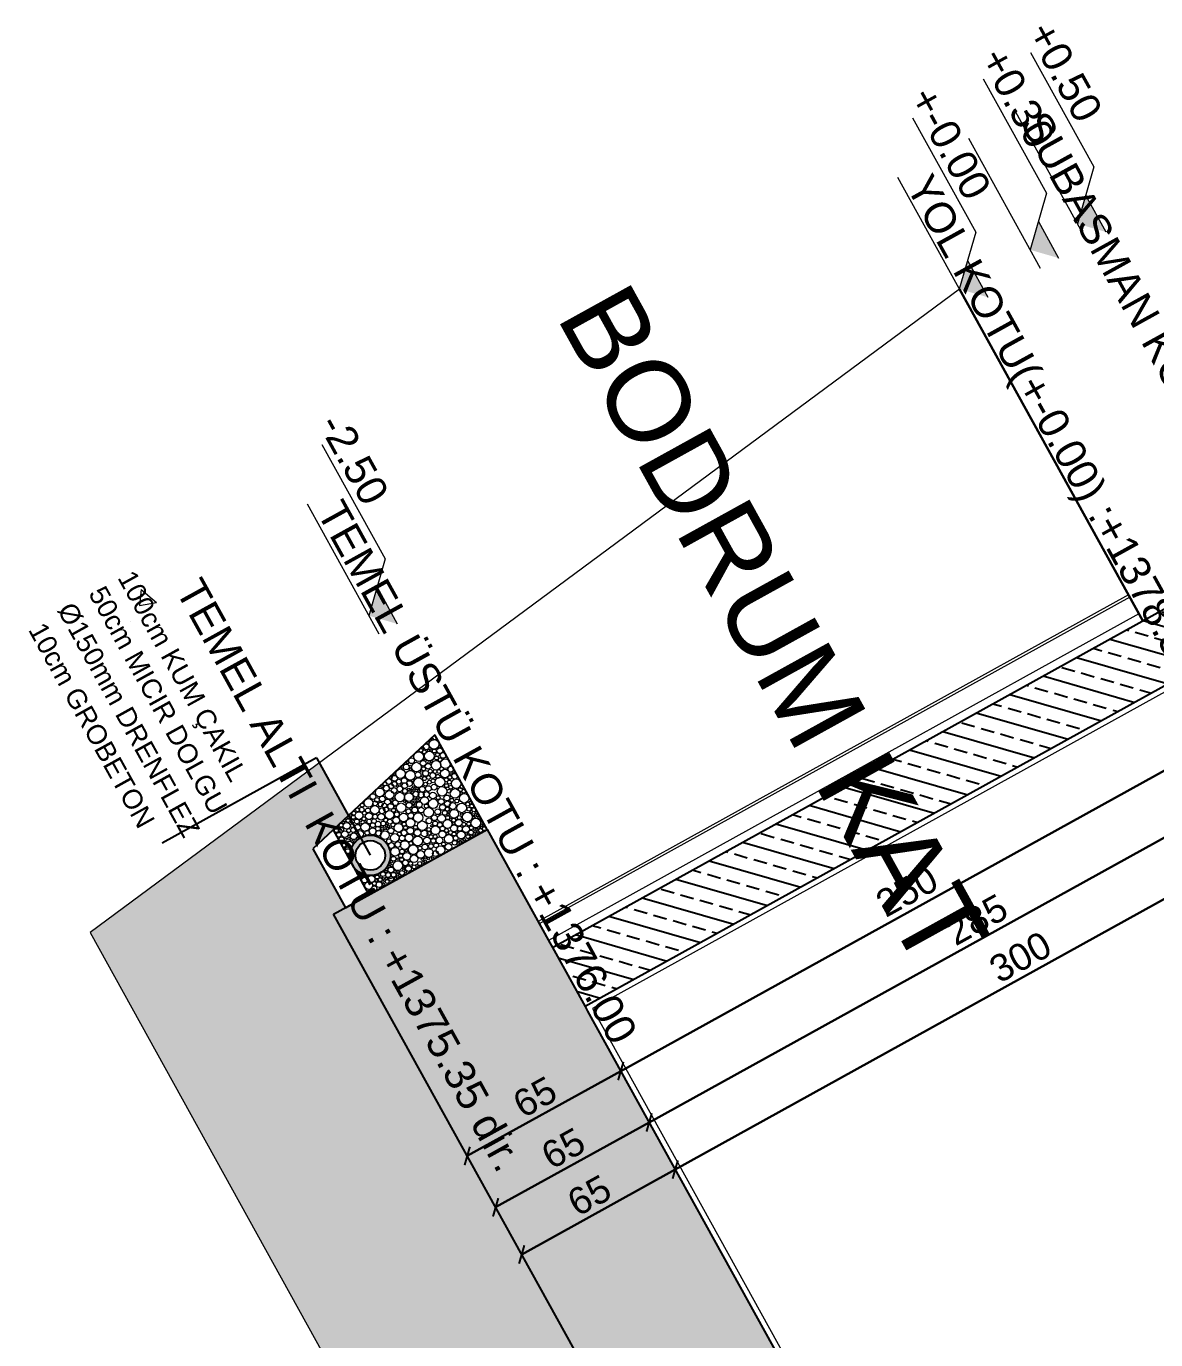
# Model space of a CAD drawing. Header units: millimetres. Extents: x 2232 to 85269, y -3593 to 5869.
# Drawn here: x 9940.8 to 10045.4, y -783.9 to -662.3 of the extents above; entities that cross this region are included whole.
import ezdxf

# ---------------------------------------------------------------- set-up
doc = ezdxf.new("R2010")
doc.units = ezdxf.units.MM
for name, color, linetype, lineweight in [('BOYA', 253, 'Continuous', 9), ('duvar', 232, 'Continuous', 30), ('H-TEXT-2', 7, 'Continuous', 5), ('Kiris', 7, 'Continuous', 30), ('sıva dış', 30, 'Continuous', 9), ('sıva iç', 21, 'Continuous', 0), ('T', 145, 'Continuous', 5), ('TEXT-1', 8, 'Continuous', 5), ('yalıtım', 107, 'Continuous', 0), ('yazı', 11, 'Continuous', 20), ('ölçü iç', 170, 'Continuous', 9), ('ÖLÇÜ İÇ', 7, 'Continuous', 9)]:
    doc.layers.add(name, color=color, linetype=linetype, lineweight=lineweight)
for name, color, linetype in [('OLCU-1', 2, 'Continuous'), ('Standart', 7, 'Continuous'), ('TF', 6, 'Continuous'), ('Yazi', 7, 'Continuous')]:
    doc.layers.add(name, color=color, linetype=linetype)
doc.styles.add('arial_1_18', font='arial.ttf', dxfattribs={"height": 0.2})
doc.styles.add('BCC İÇ', font='arial.ttf')
doc.styles.add('OLCU', font='arial.ttf', dxfattribs={"height": 13})
doc.styles.get("Standard").update_dxf_attribs({"font": 'arial.ttf'})
doc.dimstyles.new('zulay iç ölçü', dxfattribs={"dimtxt": 10, "dimasz": 5, "dimexe": 0.18, "dimexo": 0, "dimgap": 2, "dimtad": 3, "dimdec": 0, "dimzin": 0, "dimdsep": 46, "dimtxsty": 'Standard', "dimblk": 'ARCHTICK', "dimcen": 0.09, "dimse1": 1, "dimse2": 1, "dimadec": 0, "dimazin": 0, "dimtfac": 1, "dimtdec": 0, "dimtix": 1, "dimtofl": 0, "dimtmove": 0, "dimatfit": 3, "dimldrblk": 'ARCHTICK', "dimfxl": 1, "dimtolj": 1, "dimtzin": 0, "dimarcsym": 0})
pattern_1 = [(50, (0, 0), (71.7260183, -6.2752135), [7.5, -82.5]), (355, (0, 0), (-13.8751334, 75.2192134), [6, -66]), (100.4514445, (5.98, -0.52), (57.8508847, 68.943999), [6.374019, -70.114211]), (46.1842, (0, 20), (106.724133, -16.551928), [11.25, -123.75]), (96.6356355, (8.89, 18.62), (93.4661946, 97.41186), [9.561034, -105.171376]), (351.184164, (0, 20), (93.4661945, 97.41186), [9, -99]), (21, (10, 15), (59.6907052, -40.261889), [7.5, -82.5]), (326, (10, 15), (24.331533, 72.5150045), [6, -66]), (71.451445, (14.974, 11.645), (84.0222377, 32.2531153), [6.374019, -70.114211]), (37.5, (0, 0), (1.21598553, 33.2893854), [0, -65.2, 0, -67, 0, -66.25]), (7.5, (0, 0), (26.3069537, 39.4411712), [0, -38.2, 0, -63.7, 0, -25.25]), (327.5, (-22.3, 0), (53.3822436, -2.2554872), [0, -25, 0, -78, 0, -103.5]), (317.5, (-32.3, 0), (58.318617, 10.0104982), [0, -32.5, 0, -51.8, 0, -73.5])]
pattern_2 = [(45, (0, 0), (-7.071068, 7.071068), []), (45, (7.071, 0), (-7.071068, 7.071068), [5, -2.5])]

# ---------------------------------------------------------------- blocks, each defined once
blk = doc.blocks.new('dsafsdfd')
at = {"layer": 'yazı'}
blk.add_hatch(color=256, dxfattribs=at).paths.add_polyline_path([(0, 4.89), (-9.78, 4.89), (-4.89, 0)])
for p, q in [((-45.23, 9.78), (-14.67, 9.78)), ((-14.67, 9.78), (-4.89, 0)), ((-9.78, 4.89), (0, 4.89)), ((-34.77, 0), (0, 0))]:
    blk.add_line(p, q, dxfattribs=at)
blk = doc.blocks.new('DGEJHERER')
at = {"layer": 'H-TEXT-2', "style": 'BCC İÇ'}
for s, p in [('SUBASMAN KOTU :+1379.00', (207354.12, -26425.5)), ('YOL KOTU(+-0.00) :+1378.50', (207354.12, -26473.85)), ('TEMEL ÜSTÜ KOTU : +1376.00', (207354.12, -26723.33)), ('TEMEL ALTI  KOTU : +1375.35 dir.', (207354.12, -26783.13))]:
    blk.add_text(s, height=11.25, dxfattribs=at).set_placement(p)
blk = doc.blocks.new('IDE830Entity160')
at = {"layer": 'Standart', "linetype": 'Continuous', "lineweight": -3}
h = blk.add_hatch(dxfattribs=at)
h.set_pattern_fill('ANSI33', color=171, scale=40, style=0)
h.set_pattern_definition(pattern_2)
h.paths.add_polyline_path([(25, -250), (0, -250), (0, 50), (25, 50)])
blk = doc.blocks.new('IDE830Entity161')
at = {"layer": 'Standart', "linetype": 'Continuous', "lineweight": -3}
h = blk.add_hatch(dxfattribs=at)
h.set_pattern_fill('ANSI33', color=171, scale=40, style=0)
h.set_pattern_definition(pattern_2)
h.paths.add_polyline_path([(3260, -315), (-50, -315), (-50, -250), (3260, -250)])
blk = doc.blocks.new('IDE830Entity454')
at = {"layer": 'Standart', "color": 159, "linetype": 'Continuous', "lineweight": -3}
blk.add_lwpolyline([(0, -250), (0, 50)], dxfattribs=at)
blk = doc.blocks.new('IDE830Entity483')
at = {"layer": 'Standart', "color": 159, "linetype": 'Continuous', "lineweight": -3}
blk.add_lwpolyline([(25, 35), (25, -250)], dxfattribs=at)
blk = doc.blocks.new('IDE830Entity484')
at = {"layer": 'Standart', "color": 159, "linetype": 'Continuous', "lineweight": -3}
blk.add_lwpolyline([(-50, -315), (-50, -250)], dxfattribs=at)
blk = doc.blocks.new('IDE830Entity485')
at = {"layer": 'Standart', "color": 159, "linetype": 'Continuous', "lineweight": -3}
blk.add_lwpolyline([(3260, -315), (-50, -315)], dxfattribs=at)
blk = doc.blocks.new('IDE830Entity487')
at = {"layer": 'Standart', "color": 159, "linetype": 'Continuous', "lineweight": -3}
blk.add_lwpolyline([(-50, -250), (-2, -250)], dxfattribs=at)
blk = doc.blocks.new('IDE830Entity488')
at = {"layer": 'Standart', "color": 159, "linetype": 'Continuous', "lineweight": -3}
blk.add_lwpolyline([(0, -250), (25, -250)], dxfattribs=at)
blk = doc.blocks.new('IDE830Entity489')
at = {"layer": 'Standart', "color": 159, "linetype": 'Continuous', "lineweight": -3}
blk.add_lwpolyline([(25, -250), (27, -250)], dxfattribs=at)
blk = doc.blocks.new('IDE830Entity704')
at = {"layer": 'Standart', "color": 159, "linetype": 'Continuous', "lineweight": -3}
blk.add_lwpolyline([(-2, -250), (0, -250)], dxfattribs=at)
blk = doc.blocks.new('IDE830Entity705')
at = {"layer": 'Standart', "color": 159, "linetype": 'Continuous', "lineweight": -3}
blk.add_lwpolyline([(27, -250), (525, -250)], dxfattribs=at)
blk = doc.blocks.new('tyutyu')
at = {"layer": 'Standart'}
for name in ['IDE830Entity160', 'IDE830Entity454', 'IDE830Entity483', 'IDE830Entity161', 'IDE830Entity484', 'IDE830Entity487', 'IDE830Entity704', 'IDE830Entity488', 'IDE830Entity489', 'IDE830Entity705', 'IDE830Entity485']:
    blk.add_blockref(name, (1027426.49, -397512.03), dxfattribs=at)
blk = doc.blocks.new('DRENAJ-1')
at = {"layer": 'BOYA'}
h = blk.add_hatch(color=256, dxfattribs=at)
h.paths.add_polyline_path([(-20, 17.5, 1), (-5, 17.5, 0.018323), (-5.02, 18.05, -0.058046), (-5.04, 18.25, -0.012935), (-5.04, 18.3, 0.947928)])
h.paths.add_polyline_path([(-7, 17.5, -1), (-18, 17.5, -1)], flags=16)
at = {"layer": 'T'}
for centre, radius in [((-39.1, 59.39), 0.714), ((-39.02, 58.35), 0.432), ((-37.08, 58.04), 1.78), ((-35.27, 59.57), 0.432), ((-33.96, 58.79), 1.07), ((-31.87, 59), 1.07), ((-28.79, 58.25), 1.78), ((-26.01, 59.03), 1.07), ((-24.55, 59.57), 0.432), ((-24.42, 58.22), 0.432), ((-23.03, 59), 1.07), ((-20.36, 58.18), 1.78), ((-18.32, 59.41), 0.714), ((-17.67, 58.49), 0.714), ((-16.56, 59.32), 0.714), ((-16.37, 58.13), 0.432), ((-14.19, 58.18), 1.78), ((-11.62, 58.24), 0.714), ((-11.72, 59.47), 0.432), ((-10.3, 59.25), 0.714), ((-9.8, 57.77), 0.714), ((-8.7, 59.27), 0.714), ((-8.54, 58.08), 0.432), ((-7.31, 59.44), 0.432), ((-7.21, 58.16), 0.432), ((-6.34, 58.67), 0.432), ((-6.26, 59.46), 0.432), ((-4.06, 57.47), 1.78), ((-5.29, 59.54), 0.432), ((-4.26, 59.59), 0.432), ((-3.16, 59.59), 0.432), ((-2.37, 58.85), 0.432), ((-1.91, 59.57), 0.432), ((-1.57, 58.62), 0.432), ((-0.8, 57.7), 0.714), ((-0.69, 59.27), 0.714), ((-38.58, 56.38), 0.432), ((-37.65, 55.11), 1.07), ((-37.76, 53.76), 0.432), ((-36.39, 53.53), 0.714), ((-36.12, 55.3), 0.432), ((-35.75, 56.01), 0.432), ((-34.1, 54.43), 1.78), ((-34.83, 56.95), 0.714), ((-33.12, 57.34), 0.714), ((-32.18, 56.42), 0.714), ((-32.06, 53.16), 0.432), ((-31.89, 54.18), 0.432), ((-29.92, 54.98), 1.78), ((-30.95, 57.31), 0.714), ((-28.06, 53.57), 0.714), ((-27.74, 56.12), 0.714), ((-27.41, 54.73), 0.714), ((-25.63, 56.36), 1.61), ((-25.98, 53.57), 0.714), ((-23.83, 53.22), 1.78), ((-23.51, 57.28), 0.714), ((-23.38, 55.66), 0.714), ((-22.08, 56.26), 0.714), ((-21.43, 54.69), 0.714), ((-20.36, 52.23), 1.78), ((-20.18, 55.8), 0.714), ((-19.2, 54.55), 0.714), ((-17.38, 56.06), 1.78), ((-17.37, 52.6), 1.07), ((-15.73, 53.81), 0.714), ((-14.61, 55.29), 0.714), ((-13.72, 53.06), 1.25), ((-11.51, 55.62), 1.78), ((-10.99, 52.09), 1.61), ((-9.54, 54.47), 0.432), ((-8.79, 53.12), 0.714), ((-7.53, 55.85), 1.78), ((-7.31, 53.63), 0.432), ((-6.31, 57.8), 0.432), ((-5.79, 53.38), 0.714), ((-5.05, 55.05), 0.714), ((-3.81, 53.21), 1.25), ((-3.32, 55.14), 0.714), ((-1.87, 54.26), 0.892), ((-2.32, 55.98), 0.432), ((-1.96, 57.59), 0.432), ((-1.78, 56.67), 0.432), ((-1.39, 55.67), 0.432), ((-0.83, 56.57), 0.432), ((-0.52, 54.75), 0.432), ((-0.45, 53.75), 0.432), ((-0.37, 55.85), 0.432), ((-37.48, 52.77), 0.714), ((-35.81, 50.86), 1.78), ((-35.78, 47.87), 1.07), ((-32.83, 48.27), 1.78), ((-32.87, 51.14), 1.07), ((-33.49, 52.43), 0.432), ((-31.01, 52.21), 1.07), ((-31.02, 50.29), 0.714), ((-30.63, 49.22), 0.432), ((-29.17, 50.13), 1.07), ((-29.05, 52.02), 0.714), ((-28.92, 48.65), 0.432), ((-27.68, 48.81), 0.714), ((-27.2, 52.04), 1.07), ((-27.28, 50.33), 0.714), ((-25.7, 48.15), 0.714), ((-25.65, 49.77), 0.714), ((-25.42, 51.21), 0.714), ((-23.74, 48.28), 1.07), ((-23.19, 50.4), 1.07), ((-20.7, 48.52), 1.25), ((-17.96, 47.14), 1.78), ((-19.02, 49.82), 0.714), ((-17.23, 50.09), 1.07), ((-15.41, 51.76), 1.07), ((-15.13, 49.49), 1.07), ((-13.68, 50.74), 0.714), ((-12.94, 49.25), 0.892), ((-12.91, 51.56), 0.432), ((-12.46, 50.79), 0.432), ((-11.88, 50.14), 0.432), ((-10.85, 49.32), 0.714), ((-8.81, 48.17), 1.61), ((-9.82, 50.02), 0.432), ((-8.96, 50.81), 0.714), ((-8.94, 51.98), 0.432), ((-7.22, 51.99), 1.25), ((-7.96, 50.21), 0.432), ((-6.26, 49.46), 1.25), ((-5.09, 51.3), 0.892), ((-4.4, 48.45), 0.714), ((-4.55, 49.69), 0.432), ((-2.82, 50.6), 1.43), ((-2.8, 48.26), 0.892), ((-2.19, 52.5), 0.432), ((-1.42, 48.77), 0.432), ((-1.08, 52.49), 0.714), ((-0.96, 49.91), 0.432), ((-0.7, 50.81), 0.432), ((-0.62, 49.09), 0.432), ((-35.78, 46.24), 0.432), ((-34.71, 45), 1.07), ((-35.11, 43.57), 0.432), ((-34.2, 46.5), 0.432), ((-33.21, 45.86), 0.432), ((-31.27, 44.8), 1.78), ((-30.07, 47.44), 1.07), ((-28.77, 43.04), 1.07), ((-29.1, 44.6), 0.432), ((-27.44, 46.14), 1.78), ((-26.88, 43.83), 0.432), ((-25.77, 44.63), 0.432), ((-24.59, 46.18), 1.07), ((-24.88, 44.79), 0.432), ((-24.18, 43.21), 1.07), ((-23.03, 44.82), 1.07), ((-22.16, 46.62), 1.07), ((-20.54, 44.87), 1.43), ((-18.43, 44.49), 0.714), ((-15.96, 44.1), 1.78), ((-14.57, 47.16), 1.07), ((-13.22, 45.01), 1.07), ((-11.7, 47.19), 1.43), ((-11.22, 44.24), 0.892), ((-9.94, 45.51), 0.892), ((-8.97, 43.08), 1.61), ((-8.26, 45.69), 0.892), ((-6.41, 44.62), 1.25), ((-6.89, 46.63), 0.714), ((-5.51, 47.58), 0.714), ((-4.98, 42.59), 1.25), ((-5.74, 46.37), 0.432), ((-3.73, 45.88), 1.61), ((-3.04, 43.24), 0.714), ((-1.25, 44.35), 1.25), ((-1.46, 47.09), 0.892), ((-0.64, 48.1), 0.432), ((-33.54, 41.89), 1.78), ((-34.49, 39.9), 0.432), ((-33.12, 39.18), 1.07), ((-31.31, 38.12), 0.892), ((-31.27, 39.96), 0.892), ((-30.66, 41.86), 1.07), ((-30.06, 40.33), 0.432), ((-30.06, 38.76), 0.432), ((-28.94, 41.15), 1.07), ((-28.81, 38.96), 1.07), ((-27.14, 40.24), 0.892), ((-26.1, 37.5), 1.78), ((-26.97, 41.77), 0.432), ((-26.64, 43.06), 0.432), ((-26.22, 41.84), 0.432), ((-25.84, 43.36), 0.432), ((-24.42, 40.44), 1.61), ((-25.42, 42.49), 0.432), ((-23.27, 38.68), 0.432), ((-22.87, 41.98), 0.432), ((-22.56, 43.22), 0.432), ((-21.81, 39.02), 1.07), ((-22.33, 40.55), 0.432), ((-21.91, 41.44), 0.432), ((-21.72, 42.77), 0.432), ((-21.51, 40.69), 0.432), ((-20.17, 42.45), 1.07), ((-20.74, 40.17), 0.432), ((-20.55, 40.9), 0.432), ((-20.36, 39.05), 0.432), ((-19.25, 40.03), 1.07), ((-18.05, 42.1), 1.07), ((-16.18, 39.77), 1.78), ((-12.78, 39.63), 1.78), ((-13.18, 42.68), 1.07), ((-11.07, 42.68), 0.432), ((-9.9, 38.96), 1.25), ((-10.41, 41.1), 0.714), ((-9.14, 40.46), 0.714), ((-7.18, 38.55), 1.25), ((-7.65, 40.49), 0.714), ((-6.97, 41.88), 0.714), ((-5.88, 40.52), 0.892), ((-4.61, 38.77), 0.892), ((-3.92, 40.61), 0.892), ((-1.63, 41.21), 1.61), ((-1.37, 38.94), 1.07), ((-33.96, 38.09), 0.432), ((-33.14, 36.73), 1.07), ((-33.06, 35.09), 0.714), ((-31.39, 34.74), 1.07), ((-31.18, 36.67), 0.892), ((-29.26, 36.84), 1.07), ((-28.66, 34.54), 1.61), ((-26.54, 35.24), 0.432), ((-26.3, 34.29), 0.432), ((-25.08, 35.01), 1.07), ((-25.59, 33.77), 0.432), ((-23.9, 38.3), 0.432), ((-22.41, 36.01), 1.78), ((-23.68, 34.15), 0.432), ((-21.04, 33.46), 0.892), ((-19.92, 37.75), 0.892), ((-18.82, 35.09), 1.61), ((-18.1, 37.76), 1.07), ((-15.83, 36.29), 1.61), ((-16.58, 34.04), 0.714), ((-15.15, 33.85), 0.714), ((-13.29, 34.85), 1.25), ((-13.5, 37.16), 0.714), ((-11.21, 33.17), 1.43), ((-11.38, 36.82), 1.25), ((-11.26, 35.14), 0.432), ((-8.64, 35.44), 1.78), ((-6.64, 32.4), 1.78), ((-5.93, 34.87), 0.714), ((-5.44, 36.66), 1.07), ((-3.76, 33.98), 1.43), ((-2.74, 36.92), 1.61), ((-1.89, 33.66), 0.432), ((-1.79, 34.86), 0.432), ((-0.99, 35.65), 0.432), ((-0.74, 34.27), 0.432), ((-0.47, 37.2), 0.432), ((-32.63, 33.57), 0.432), ((-31.24, 31.82), 1.61), ((-31.08, 28.87), 1.07), ((-29.25, 29.56), 0.892), ((-28.67, 31.48), 1.07), ((-28.5, 28.42), 0.892), ((-27.14, 29.95), 0.892), ((-26.75, 32.63), 1.07), ((-26.17, 30.96), 0.892), ((-24.84, 29.29), 1.07), ((-24.73, 32.88), 1.07), ((-24.55, 30.8), 0.892), ((-23.04, 27.96), 1.25), ((-22.2, 31), 1.61), ((-22.95, 33.12), 0.714), ((-21.18, 28.81), 0.714), ((-19.9, 29.85), 0.892), ((-19.24, 32.19), 1.25), ((-18.32, 30.3), 0.714), ((-18.11, 29.09), 0.432), ((-17.78, 33.36), 0.432), ((-16.39, 31.61), 1.61), ((-16.79, 28.57), 1.07), ((-13.83, 28.57), 1.61), ((-14.21, 30.68), 0.714), ((-13.76, 32.49), 1.07), ((-12.4, 30.88), 1.07), ((-11.07, 28.36), 1.07), ((-9.67, 30.49), 1.61), ((-9.11, 32.79), 0.714), ((-8.08, 28.48), 0.892), ((-7.57, 30), 0.432), ((-5.67, 29.17), 1.43), ((-3.56, 31.06), 1.43), ((-3.79, 29.11), 0.432), ((-2.63, 29.07), 0.714), ((-0.98, 32.02), 0.714), ((-0.92, 29.6), 0.714), ((-0.91, 30.83), 0.432), ((-0.76, 33.29), 0.432), ((-29.82, 26.3), 1.61), ((-30.24, 23.86), 0.714), ((-27.51, 24.75), 0.892), ((-26.43, 27.14), 1.61), ((-25.46, 24.09), 1.25), ((-24.2, 25.97), 0.892), ((-22.94, 24.85), 0.892), ((-21.82, 23.73), 0.892), ((-21.22, 25.58), 1.07), ((-20.52, 27.37), 0.892), ((-19.8, 24.74), 0.892), ((-19.75, 28.67), 0.432), ((-19.66, 26.46), 0.432), ((-19.29, 27.96), 0.432), ((-18.23, 24.14), 1.07), ((-18.66, 28.47), 0.432), ((-18.61, 25.95), 0.432), ((-18.52, 27.05), 0.432), ((-18.11, 27.76), 0.432), ((-16.41, 25.85), 1.61), ((-13.73, 26.04), 0.892), ((-11.9, 26.1), 1.07), ((-9.25, 26.16), 1.61), ((-7.23, 24.41), 0.892), ((-6.94, 27.26), 0.714), ((-6.35, 25.75), 0.432), ((-5.5, 26.89), 0.714), ((-4.25, 24.59), 1.78), ((-3.79, 27.5), 1.07), ((-2.72, 26.28), 0.432), ((-2.35, 26.05), 0.432), ((-1.35, 27.5), 1.07), ((-1.69, 25.67), 0.432), ((-1.12, 24.62), 0.892), ((-0.91, 25.91), 0.432), ((-29.55, 21.52), 0.714), ((-29.11, 19.7), 0.714), ((-28.86, 22.89), 0.892), ((-27.43, 20.96), 1.43), ((-27.9, 18.81), 0.714), ((-27.25, 23.14), 0.714), ((-25.91, 19.21), 0.892), ((-25.52, 21.98), 0.714), ((-25.43, 20.57), 0.432), ((-24.39, 21.91), 0.432), ((-24.39, 19.96), 0.432), ((-23.7, 23.22), 0.892), ((-22.57, 20.86), 1.61), ((-20.38, 20.55), 0.892), ((-19.87, 22.54), 1.25), ((-6.65, 23.14), 0.432), ((-6.03, 22.3), 0.432), ((-5.48, 21.54), 0.432), ((-5.28, 22.57), 0.432), ((-4.98, 20.31), 0.432), ((-4.07, 21.57), 1.07), ((-4.36, 19.66), 0.432), ((-2.93, 19.75), 0.892), ((-2.86, 22.66), 0.432), ((-2.04, 21.54), 0.892), ((-2.16, 23.47), 0.432), ((-1.19, 20.08), 0.892), ((-1.58, 20.21), 0.432), ((-1.46, 22.9), 0.432), ((-0.71, 23.33), 0.432), ((-0.61, 22.48), 0.432), ((-0.57, 21.55), 0.432), ((-29.06, 18.34), 0.432), ((-28.81, 17.09), 0.432), ((-28.34, 15.4), 0.432), ((-28.13, 17.67), 0.432), ((-27.76, 16.51), 0.714), ((-27.91, 14.57), 0.432), ((-26.32, 15.11), 1.25), ((-26.75, 17.73), 0.714), ((-25.32, 17.05), 0.714), ((-24.4, 14.95), 0.714), ((-23.89, 18.38), 1.07), ((-23.78, 16.47), 0.892), ((-22.88, 14.43), 0.432), ((-22.53, 17.1), 0.432), ((-21.68, 15.54), 1.25), ((-21.26, 18.06), 1.25), ((-20.31, 16.34), 0.432), ((-19.77, 14.86), 0.432), ((-4.67, 13.58), 1.25), ((-4.15, 18.25), 0.892), ((-4.54, 16.92), 0.432), ((-4.25, 15.8), 0.714), ((-3.63, 17.08), 0.432), ((-3.24, 14.96), 0.432), ((-2.84, 16.33), 0.714), ((-2.63, 17.61), 0.432), ((-2.16, 18.59), 0.432), ((-1.45, 15.06), 1.07), ((-1.83, 16.95), 0.432), ((-1, 18.27), 0.714), ((-0.79, 16.61), 0.432), ((-27.49, 13.46), 0.714), ((-27.39, 11.97), 0.432), ((-26.61, 10.92), 0.714), ((-26.05, 12.63), 0.892), ((-24.84, 10.95), 0.892), ((-23.94, 13.01), 1.25), ((-22.88, 11.03), 0.892), ((-22.1, 12.36), 0.432), ((-21.83, 13.56), 0.432), ((-21.57, 11.37), 0.432), ((-20.89, 14.14), 0.432), ((-20.56, 10.78), 0.714), ((-19.82, 12.65), 1.25), ((-17.92, 10.94), 0.892), ((-7.37, 10.89), 0.714), ((-6.8, 11.95), 0.432), ((-6.16, 12.55), 0.432), ((-5.51, 11.21), 1.07), ((-3.05, 11.52), 1.43), ((-2.62, 13.75), 0.714), ((-1.08, 12.88), 0.892), ((-0.79, 10.89), 0.714)]:
    blk.add_circle(centre, radius, dxfattribs=at)
at = {"layer": 'TF'}
for p, q in [((-40, 60), (-25, 0)), ((-27.5, 10), (0, 10))]:
    blk.add_line(p, q, dxfattribs=at)
blk.add_lwpolyline([(-25, 0), (0, 0), (0, 60), (-40, 60)], dxfattribs=at)
for centre, radius in [((-12.5, 17.5), 7.5), ((-12.5, 17.5), 5.5), ((-21.65, 10.49), 0.432), ((-19.38, 10.5), 0.432), ((-16.63, 10.49), 0.432), ((-15.72, 10.46), 0.432), ((-8.81, 10.43), 0.432)]:
    blk.add_circle(centre, radius, dxfattribs=at)
blk = doc.blocks.new('DFGFDGSDSFSD')
at = {"layer": 'Yazi', "linetype": 'Continuous', "lineweight": -3}
blk.add_line((794009.1, -291449.57), (794009.1, -291514.87), dxfattribs=at)
blk.add_lwpolyline([(794009.1, -291449.57), (794050.28, -291449.57)], dxfattribs=at)
at = {"layer": 'BOYA', "ltscale": 0.14, "extrusion": (0, 0, -1), "xscale": -1, "zscale": -1}
blk.add_blockref('DRENAJ-1', (-794062.82, -291467.07), dxfattribs=at)
at = {"layer": 'Yazi', "style": 'OLCU'}
for s, p in [('100cm KUM ÇAKIL ', (793914.87, -291481.87)), ('50cm MICIR DOLGU', (793914.73, -291494.13)), ('%%C150mm DRENFLEZ ', (793914.43, -291507.14)), ('10cm GROBETON', (793915.72, -291520.15))]:
    blk.add_text(s, height=7.2, dxfattribs=at).set_placement(p)
blk = doc.blocks.new('_ArchTick')
at = {"color": 0, "linetype": 'ByBlock', "const_width": 0.15}
blk.add_lwpolyline([(-0.5, -0.5), (0.5, 0.5)], dxfattribs=at)
blk = doc.blocks.new('*D2453')
at = {"layer": 'Defpoints', "color": 0, "transparency": 16777216}
for p in [(661246.19, -128078.54), (661246.19, -128143.54), (661246.19, -128143.54)]:
    blk.add_point(p, dxfattribs=at)
at = {"layer": 'ÖLÇÜ İÇ', "color": 0, "lineweight": -2, "transparency": 16777216}
blk.add_line((661246.19, -128078.54), (661246.19, -128143.54), dxfattribs=at)
at = {"layer": 'ÖLÇÜ İÇ', "color": 0, "lineweight": -2, "transparency": 16777216, "xscale": 5, "yscale": 5, "zscale": 5}
for p, rotation in [((661246.19, -128078.54), 90), ((661246.19, -128143.54), 270)]:
    blk.add_blockref('_ArchTick', p, dxfattribs=dict(at, rotation=rotation))
at = {"layer": 'ÖLÇÜ İÇ', "color": 0, "transparency": 16777216, "insert": (661239.19, -128111.04), "char_height": 10, "attachment_point": 5, "rotation": 90}
blk.add_mtext('\\A1;65', dxfattribs=at)
blk = doc.blocks.new('*D2477')
at = {"layer": 'Defpoints', "color": 0, "transparency": 16777216}
for p in [(661204.5, -128078.54), (661204.5, -128143.54), (661204.5, -128143.54)]:
    blk.add_point(p, dxfattribs=at)
at = {"layer": 'ÖLÇÜ İÇ', "color": 0, "lineweight": -2, "transparency": 16777216}
blk.add_line((661204.5, -128078.54), (661204.5, -128143.54), dxfattribs=at)
at = {"layer": 'ÖLÇÜ İÇ', "color": 0, "lineweight": -2, "transparency": 16777216, "xscale": 5, "yscale": 5, "zscale": 5}
for p, rotation in [((661204.5, -128078.54), 90), ((661204.5, -128143.54), 270)]:
    blk.add_blockref('_ArchTick', p, dxfattribs=dict(at, rotation=rotation))
at = {"layer": 'ÖLÇÜ İÇ', "color": 0, "transparency": 16777216, "insert": (661197.5, -128111.04), "char_height": 10, "attachment_point": 5, "rotation": 90}
blk.add_mtext('\\A1;65', dxfattribs=at)
blk = doc.blocks.new('*D2472')
at = {"layer": 'Defpoints', "color": 0, "transparency": 16777216}
for p in [(661177.16, -127828.54), (661187, -128078.54), (661204.5, -128078.54)]:
    blk.add_point(p, dxfattribs=at)
at = {"layer": 'ÖLÇÜ İÇ', "color": 0, "lineweight": -2, "transparency": 16777216}
blk.add_line((661204.5, -127828.54), (661204.5, -128078.54), dxfattribs=at)
at = {"layer": 'ÖLÇÜ İÇ', "color": 0, "lineweight": -2, "transparency": 16777216, "xscale": 5, "yscale": 5, "zscale": 5}
for p, rotation in [((661204.5, -127828.54), 90), ((661204.5, -128078.54), 270)]:
    blk.add_blockref('_ArchTick', p, dxfattribs=dict(at, rotation=rotation))
at = {"layer": 'ÖLÇÜ İÇ', "color": 0, "transparency": 16777216, "insert": (661197.5, -127953.54), "char_height": 10, "attachment_point": 5, "rotation": 90}
blk.add_mtext('\\A1;250', dxfattribs=at)
blk = doc.blocks.new('*D2473')
at = {"layer": 'Defpoints', "color": 0, "transparency": 16777216}
for p in [(661246.19, -127778.54), (661246.19, -128078.54), (661246.19, -128078.54)]:
    blk.add_point(p, dxfattribs=at)
at = {"layer": 'ÖLÇÜ İÇ', "color": 0, "lineweight": -2, "transparency": 16777216}
blk.add_line((661246.19, -127778.54), (661246.19, -128078.54), dxfattribs=at)
at = {"layer": 'ÖLÇÜ İÇ', "color": 0, "lineweight": -2, "transparency": 16777216, "xscale": 5, "yscale": 5, "zscale": 5}
for p, rotation in [((661246.19, -127778.54), 90), ((661246.19, -128078.54), 270)]:
    blk.add_blockref('_ArchTick', p, dxfattribs=dict(at, rotation=rotation))
at = {"layer": 'ÖLÇÜ İÇ', "color": 0, "transparency": 16777216, "insert": (661239.19, -127928.54), "char_height": 10, "attachment_point": 5, "rotation": 90}
blk.add_mtext('\\A1;300', dxfattribs=at)
blk = doc.blocks.new('*D2475')
at = {"layer": 'Defpoints', "color": 0, "transparency": 16777216}
for p in [(661178.88, -127793.54), (661226.24, -128078.54), (661226.24, -128078.54)]:
    blk.add_point(p, dxfattribs=at)
at = {"layer": 'ÖLÇÜ İÇ', "color": 0, "lineweight": -2, "transparency": 16777216}
blk.add_line((661226.24, -127793.54), (661226.24, -128078.54), dxfattribs=at)
at = {"layer": 'ÖLÇÜ İÇ', "color": 0, "lineweight": -2, "transparency": 16777216, "xscale": 5, "yscale": 5, "zscale": 5}
for p, rotation in [((661226.24, -127793.54), 90), ((661226.24, -128078.54), 270)]:
    blk.add_blockref('_ArchTick', p, dxfattribs=dict(at, rotation=rotation))
at = {"layer": 'ÖLÇÜ İÇ', "color": 0, "transparency": 16777216, "insert": (661219.24, -127936.04), "char_height": 10, "attachment_point": 5, "rotation": 90}
blk.add_mtext('\\A1;285', dxfattribs=at)
blk = doc.blocks.new('*D2476')
at = {"layer": 'Defpoints', "color": 0, "transparency": 16777216}
for p in [(661226.24, -128078.54), (661226.24, -128143.54), (661226.24, -128143.54)]:
    blk.add_point(p, dxfattribs=at)
at = {"layer": 'ÖLÇÜ İÇ', "color": 0, "lineweight": -2, "transparency": 16777216}
blk.add_line((661226.24, -128078.54), (661226.24, -128143.54), dxfattribs=at)
at = {"layer": 'ÖLÇÜ İÇ', "color": 0, "lineweight": -2, "transparency": 16777216, "xscale": 5, "yscale": 5, "zscale": 5}
for p, rotation in [((661226.24, -128078.54), 90), ((661226.24, -128143.54), 270)]:
    blk.add_blockref('_ArchTick', p, dxfattribs=dict(at, rotation=rotation))
at = {"layer": 'ÖLÇÜ İÇ', "color": 0, "transparency": 16777216, "insert": (661219.24, -128111.04), "char_height": 10, "attachment_point": 5, "rotation": 90}
blk.add_mtext('\\A1;65', dxfattribs=at)
blk = doc.blocks.new('DFGFDGHN')
at = {"layer": 'ÖLÇÜ İÇ'}
for base, p1, p2, picture, middle in [((661246.19, -128078.54), (661246.19, -127778.54), (661246.19, -128078.54), '*D2473', (661239.19, -127928.54)), ((661204.5, -128078.54), (661177.16, -127828.54), (661187, -128078.54), '*D2472', (661197.5, -127953.54)), ((661204.5, -128143.54), (661204.5, -128078.54), (661204.5, -128143.54), '*D2477', (661197.5, -128111.04)), ((661226.24, -128143.54), (661226.24, -128078.54), (661226.24, -128143.54), '*D2476', (661219.24, -128111.04)), ((661246.19, -128143.54), (661246.19, -128078.54), (661246.19, -128143.54), '*D2453', (661239.19, -128111.04))]:
    dim = blk.add_linear_dim(base=base, p1=p1, p2=p2, angle=90, dimstyle='zulay iç ölçü', dxfattribs=at)
    dim.commit()
    dim.dimension.update_dxf_attribs({"geometry": picture, "text_midpoint": middle})
dim = blk.add_linear_dim(base=(661226.24, -128078.54), p1=(661178.88, -127793.54), p2=(661226.24, -128078.54), angle=90, dimstyle='zulay iç ölçü', override={"dimtmove": 1}, dxfattribs=at)
dim.commit()
dim.dimension.update_dxf_attribs({"geometry": '*D2475', "text_midpoint": (661219.24, -127936.04)})
blk = doc.blocks.new('TTRYRTY')
at = {"linetype": 'ByBlock', "ltscale": 50}
h = blk.add_hatch(dxfattribs=at)
h.set_pattern_fill('AR-CONC', color=252, scale=10, style=0)
h.set_pattern_definition(pattern_1)
h.paths.add_polyline_path([(1236650.89, -410768.76), (1236745.58, -410768.76), (1236745.58, -410754.68), (1236650.89, -410754.68)])
h.paths.add_polyline_path([(1236663.91, -410445.55), (1236880.95, -410445.55), (1236880.95, -410423.41), (1236663.91, -410423.41)], flags=9)
h.paths.add_polyline_path([(1236664.17, -410691.66), (1236897.68, -410691.66), (1236897.68, -410671.09), (1236664.17, -410671.09)], flags=9)
h.paths.add_polyline_path([(1236664.69, -410750.94), (1236918.14, -410750.94), (1236918.14, -410733.47), (1236664.69, -410733.47)], flags=9)
h.paths.add_polyline_path([(1236664.69, -410393.31), (1236881.46, -410393.31), (1236881.46, -410375.84), (1236664.69, -410375.84)], flags=9)
h.paths.add_polyline_path([(1236639.35, -410583.59), (1236934.28, -410583.59), (1236934.28, -410537.02), (1236639.35, -410537.02)], flags=9)
h = blk.add_hatch(dxfattribs=at)
h.set_pattern_fill('AR-CONC', color=252, scale=10, style=0)
h.set_pattern_definition(pattern_1)
h.paths.add_polyline_path([(1241684.91, -410783.05), (1241684.91, -410732.04), (1241660.57, -410732.04), (1241656.19, -410749.54), (1241631.19, -410749.54), (1241631.19, -410754.54), (1240121.19, -410754.54), (1240111.19, -410754.54), (1236801.19, -410754.54), (1236801.19, -410749.54), (1236776.19, -410749.54), (1236771.82, -410732.04), (1236749.62, -410732.04), (1236763.53, -410836.69), (1241679.63, -410836.69)])
h.paths.add_polyline_path([(1241721.65, -410409.54), (1241713.9, -410409.54), (1241581.19, -410409.54), (1241581.19, -410689.54), (1241583.19, -410689.54), (1241631.19, -410689.54), (1241671.19, -410689.54), (1241660.57, -410732.04), (1241684.91, -410732.04), (1241684.91, -410783.05)])
h.paths.add_polyline_path([(1236664.69, -410745.94), (1236918.14, -410745.94), (1236918.14, -410728.47), (1236664.69, -410728.47)], flags=9)
h.paths.add_polyline_path([(1241680.24, -410791.84), (1241784.16, -410791.84), (1241784.16, -410780.21), (1241680.24, -410780.21)], flags=9)
h.paths.add_polyline_path([(1241683.36, -410778.59), (1241781.53, -410778.59), (1241781.53, -410767.42), (1241683.36, -410767.42)], flags=9)
h.paths.add_polyline_path([(1236664.17, -410691.66), (1236897.68, -410691.66), (1236897.68, -410671.09), (1236664.17, -410671.09)], flags=9)
h.paths.add_polyline_path([(1236663.91, -410445.55), (1236880.95, -410445.55), (1236880.95, -410423.41), (1236663.91, -410423.41)], flags=9)
h.paths.add_polyline_path([(1236639.35, -410583.59), (1236934.28, -410583.59), (1236934.28, -410537.02), (1236639.35, -410537.02)], flags=9)
at = {"layer": 'Kiris'}
blk.add_lwpolyline([(1236851.19, -410439.54), (1236710.74, -410439.54)], dxfattribs=at)
at = {"layer": 'sıva dış'}
blk.add_lwpolyline([(1236848.19, -410439.54), (1236848.19, -410689.54)], dxfattribs=at)
at = {"layer": 'sıva iç'}
blk.add_lwpolyline([(1236710.74, -410439.54), (1236763.53, -410836.69), (1241679.63, -410836.69), (1241721.65, -410409.54)], dxfattribs=at)
blk.add_lwpolyline([(1237829.19, -410441.54), (1237824.19, -410441.54), (1237824.19, -410406.54), (1237403.19, -410406.54), (1237403.19, -410441.54), (1237374.19, -410441.54), (1237374.19, -410406.54), (1236878.19, -410406.54), (1236878.19, -410687.54), (1237376.19, -410687.54), (1237401.19, -410687.54), (1237826.19, -410687.54), (1237829.19, -410687.54)], close=True, dxfattribs=at)
at = {"layer": 'yalıtım'}
for points in [[(1236840.19, -410439.54), (1236840.19, -410689.54)], [(1236841.19, -410439.54), (1236841.19, -410689.54)]]:
    blk.add_lwpolyline(points, dxfattribs=at)
at = {"layer": 'duvar', "xscale": 1.584000000031665, "yscale": 1.584000000031665, "zscale": 1.584000000031665}
for p in [(1236718.48, -410389.54), (1236718.48, -410409.54), (1236718.48, -410439.54), (1236718.48, -410689.54)]:
    blk.add_blockref('dsafsdfd', p, dxfattribs=at)
at = {"layer": 'Kiris'}
blk.add_blockref('tyutyu', (209424.7, -12927.52), dxfattribs=at)
at = {"layer": 'OLCU-1'}
blk.add_blockref('DGEJHERER', (1029313.48, -383964.7), dxfattribs=at)
at = {"layer": 'ölçü iç', "lineweight": 30}
blk.add_blockref('DFGFDGHN', (575699.03, -282611), dxfattribs=at)
at = {"layer": 'ÖLÇÜ İÇ'}
blk.add_blockref('DFGFDGSDSFSD', (442738.37, -119282.47), dxfattribs=at)
at = {"layer": 'TEXT-1', "style": 'arial_1_18'}
blk.add_text('BODRUM KAT', height=30, dxfattribs=at).set_placement((1236647.11, -410575.32))
at = {"layer": 'yazı'}
for s, p in [('+0.50', (1236639.47, -410371.8)), ('+0.30', (1236639.47, -410391.8)), ('+-0.00', (1236639.47, -410421.8)), ('-2.50', (1236639.47, -410671.8))]:
    blk.add_text(s, height=11.137, dxfattribs=at).set_placement(p)
blk = doc.blocks.new('GGGGG')
at = {"layer": 'sıva iç', "rotation": 298.9508757840127}
blk.add_blockref('TTRYRTY', (914553.93, 843877.26), dxfattribs=at)

msp = doc.modelspace()

# ---------------------------------------------------------------- block references
at = {"layer": 'ÖLÇÜ İÇ', "xscale": 0.25, "yscale": 0.25, "zscale": 0.25}
msp.add_blockref('GGGGG', (-278484.47, 108554.7), dxfattribs=at)

doc.saveas('drawing.dxf')
